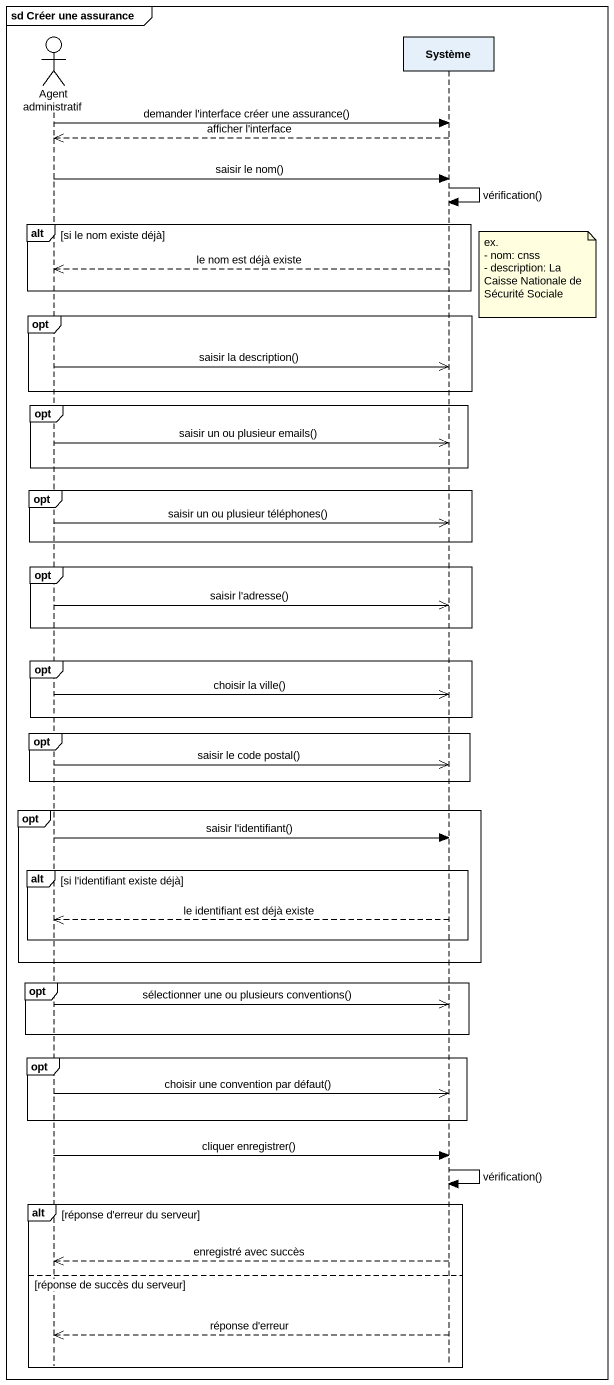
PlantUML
@startuml
mainframe sd Créer une assurance
hide footbox
actor "Agent administratif" as Agent_administratif
participant Système

Agent_administratif -> Système : demander l'interface créer une assurance()
Système -->> Agent_administratif : afficher l'interface
Agent_administratif -> Système : saisir le nom()
Système -> Système : vérification()
alt si le nom existe déjà
  Système -->> Agent_administratif : le nom est déjà existe
  note right of Système
    ex.
    - nom: cnss
    - description: La Caisse Nationale de Sécurité Sociale
  end note
end
opt
  Agent_administratif ->> Système : saisir la description()
end
opt
  Agent_administratif ->> Système : saisir un ou plusieur emails()
end
opt
  Agent_administratif ->> Système : saisir un ou plusieur téléphones()
end
opt
  Agent_administratif ->> Système : saisir l'adresse()
end
opt
  Agent_administratif ->> Système : choisir la ville()
end
opt
  Agent_administratif ->> Système : saisir le code postal()
end
opt
  Agent_administratif -> Système : saisir l'identifiant()
  alt si l'identifiant existe déjà
    Système -->> Agent_administratif : le identifiant est déjà existe
  end
end
opt
  Agent_administratif ->> Système : sélectionner une ou plusieurs conventions()
end
opt
  Agent_administratif ->> Système : choisir une convention par défaut()
end
Agent_administratif -> Système : cliquer enregistrer()
Système -> Système : vérification()
alt réponse d'erreur du serveur
  Système -->> Agent_administratif : enregistré avec succès
else réponse de succès du serveur
  Système -->> Agent_administratif : réponse d'erreur
end
@enduml
